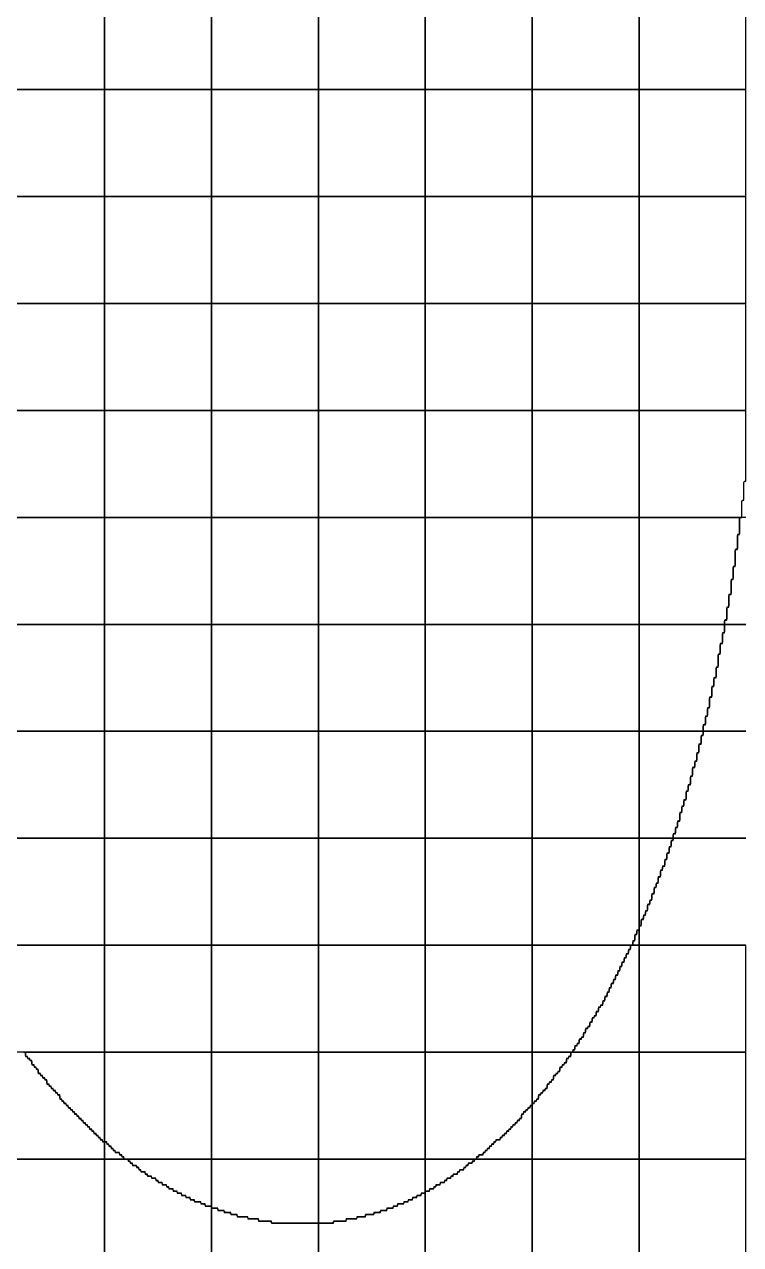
# Model space of a CAD drawing. Header units: metres. Extents: x -2.2 to 1, y -5.2 to 5.1.
# Drawn here: x -0.592 to 0.246, y -3.01 to -1.584 of the extents above; entities that cross this region are included whole.
import ezdxf

# ---------------------------------------------------------------- set-up
doc = ezdxf.new("R2010")
doc.units = ezdxf.units.M

msp = doc.modelspace()

# ---------------------------------------------------------------- linework, layer by layer
at = {"layer": '5', "color": 6}
for points in [[(-0.6229, -1.6605, 0), (-0.4979, -1.6605, 0), (-0.4979, -1.5355, 0), (-0.6229, -1.5355, 0), (-0.6229, -1.6605, 0)], [(-0.4979, -1.6605, 0), (-0.3729, -1.6605, 0), (-0.3729, -1.5355, 0), (-0.4979, -1.5355, 0), (-0.4979, -1.6605, 0)], [(-0.3729, -1.6605, 0), (-0.2479, -1.6605, 0), (-0.2479, -1.5355, 0), (-0.3729, -1.5355, 0), (-0.3729, -1.6605, 0)], [(-0.2479, -1.6605, 0), (-0.1229, -1.6605, 0), (-0.1229, -1.5355, 0), (-0.2479, -1.5355, 0), (-0.2479, -1.6605, 0)], [(-0.1229, -1.6605, 0), (0.0021, -1.6605, 0), (0.0021, -1.5355, 0), (-0.1229, -1.5355, 0), (-0.1229, -1.6605, 0)], [(0.0021, -1.6605, 0), (0.1271, -1.6605, 0), (0.1271, -1.5355, 0), (0.0021, -1.5355, 0), (0.0021, -1.6605, 0)], [(0.1271, -1.6605, 0), (0.2521, -1.6605, 0), (0.2521, -1.5355, 0), (0.1271, -1.5355, 0), (0.1271, -1.6605, 0)], [(-0.6229, -1.7855, 0), (-0.4979, -1.7855, 0), (-0.4979, -1.6605, 0), (-0.6229, -1.6605, 0), (-0.6229, -1.7855, 0)], [(-0.4979, -1.7855, 0), (-0.3729, -1.7855, 0), (-0.3729, -1.6605, 0), (-0.4979, -1.6605, 0), (-0.4979, -1.7855, 0)], [(-0.3729, -1.7855, 0), (-0.2479, -1.7855, 0), (-0.2479, -1.6605, 0), (-0.3729, -1.6605, 0), (-0.3729, -1.7855, 0)], [(-0.2479, -1.7855, 0), (-0.1229, -1.7855, 0), (-0.1229, -1.6605, 0), (-0.2479, -1.6605, 0), (-0.2479, -1.7855, 0)], [(-0.1229, -1.7855, 0), (0.0021, -1.7855, 0), (0.0021, -1.6605, 0), (-0.1229, -1.6605, 0), (-0.1229, -1.7855, 0)], [(0.0021, -1.7855, 0), (0.1271, -1.7855, 0), (0.1271, -1.6605, 0), (0.0021, -1.6605, 0), (0.0021, -1.7855, 0)], [(0.1271, -1.7855, 0), (0.2521, -1.7855, 0), (0.2521, -1.6605, 0), (0.1271, -1.6605, 0), (0.1271, -1.7855, 0)], [(-0.6229, -1.9105, 0), (-0.4979, -1.9105, 0), (-0.4979, -1.7855, 0), (-0.6229, -1.7855, 0), (-0.6229, -1.9105, 0)], [(-0.4979, -1.9105, 0), (-0.3729, -1.9105, 0), (-0.3729, -1.7855, 0), (-0.4979, -1.7855, 0), (-0.4979, -1.9105, 0)], [(-0.3729, -1.9105, 0), (-0.2479, -1.9105, 0), (-0.2479, -1.7855, 0), (-0.3729, -1.7855, 0), (-0.3729, -1.9105, 0)], [(-0.2479, -1.9105, 0), (-0.1229, -1.9105, 0), (-0.1229, -1.7855, 0), (-0.2479, -1.7855, 0), (-0.2479, -1.9105, 0)], [(-0.1229, -1.9105, 0), (0.0021, -1.9105, 0), (0.0021, -1.7855, 0), (-0.1229, -1.7855, 0), (-0.1229, -1.9105, 0)], [(0.0021, -1.9105, 0), (0.1271, -1.9105, 0), (0.1271, -1.7855, 0), (0.0021, -1.7855, 0), (0.0021, -1.9105, 0)], [(0.1271, -1.9105, 0), (0.2521, -1.9105, 0), (0.2521, -1.7855, 0), (0.1271, -1.7855, 0), (0.1271, -1.9105, 0)], [(-0.6229, -2.0355, 0), (-0.4979, -2.0355, 0), (-0.4979, -1.9105, 0), (-0.6229, -1.9105, 0), (-0.6229, -2.0355, 0)], [(-0.4979, -2.0355, 0), (-0.3729, -2.0355, 0), (-0.3729, -1.9105, 0), (-0.4979, -1.9105, 0), (-0.4979, -2.0355, 0)], [(-0.3729, -2.0355, 0), (-0.2479, -2.0355, 0), (-0.2479, -1.9105, 0), (-0.3729, -1.9105, 0), (-0.3729, -2.0355, 0)], [(-0.2479, -2.0355, 0), (-0.1229, -2.0355, 0), (-0.1229, -1.9105, 0), (-0.2479, -1.9105, 0), (-0.2479, -2.0355, 0)], [(-0.1229, -2.0355, 0), (0.0021, -2.0355, 0), (0.0021, -1.9105, 0), (-0.1229, -1.9105, 0), (-0.1229, -2.0355, 0)], [(0.0021, -2.0355, 0), (0.1271, -2.0355, 0), (0.1271, -1.9105, 0), (0.0021, -1.9105, 0), (0.0021, -2.0355, 0)], [(0.1271, -2.0355, 0), (0.2521, -2.0355, 0), (0.2521, -1.9105, 0), (0.1271, -1.9105, 0), (0.1271, -2.0355, 0)], [(-0.6229, -2.1605, 0), (-0.4979, -2.1605, 0), (-0.4979, -2.0355, 0), (-0.6229, -2.0355, 0), (-0.6229, -2.1605, 0)], [(-0.4979, -2.1605, 0), (-0.3729, -2.1605, 0), (-0.3729, -2.0355, 0), (-0.4979, -2.0355, 0), (-0.4979, -2.1605, 0)], [(-0.3729, -2.1605, 0), (-0.2479, -2.1605, 0), (-0.2479, -2.0355, 0), (-0.3729, -2.0355, 0), (-0.3729, -2.1605, 0)], [(-0.2479, -2.1605, 0), (-0.1229, -2.1605, 0), (-0.1229, -2.0355, 0), (-0.2479, -2.0355, 0), (-0.2479, -2.1605, 0)], [(-0.1229, -2.1605, 0), (0.0021, -2.1605, 0), (0.0021, -2.0355, 0), (-0.1229, -2.0355, 0), (-0.1229, -2.1605, 0)], [(0.0021, -2.1605, 0), (0.1271, -2.1605, 0), (0.1271, -2.0355, 0), (0.0021, -2.0355, 0), (0.0021, -2.1605, 0)], [(0.1271, -2.1605, 0), (0.2471, -2.1605, 0), (0.2471, -2.1418, 0), (0.2483, -2.1405, 0), (0.2496, -2.1405, 0), (0.2496, -2.1193, 0), (0.2508, -2.118, 0), (0.2521, -2.118, 0), (0.2521, -2.0355, 0), (0.1271, -2.0355, 0), (0.1271, -2.1605, 0)], [(-0.6229, -2.2855, 0), (-0.4979, -2.2855, 0), (-0.4979, -2.1605, 0), (-0.6229, -2.1605, 0), (-0.6229, -2.2855, 0)], [(-0.4979, -2.2855, 0), (-0.3729, -2.2855, 0), (-0.3729, -2.1605, 0), (-0.4979, -2.1605, 0), (-0.4979, -2.2855, 0)], [(-0.3729, -2.2855, 0), (-0.2479, -2.2855, 0), (-0.2479, -2.1605, 0), (-0.3729, -2.1605, 0), (-0.3729, -2.2855, 0)], [(-0.2479, -2.2855, 0), (-0.1229, -2.2855, 0), (-0.1229, -2.1605, 0), (-0.2479, -2.1605, 0), (-0.2479, -2.2855, 0)], [(-0.1229, -2.2855, 0), (0.0021, -2.2855, 0), (0.0021, -2.1605, 0), (-0.1229, -2.1605, 0), (-0.1229, -2.2855, 0)], [(0.0021, -2.2855, 0), (0.1271, -2.2855, 0), (0.1271, -2.1605, 0), (0.0021, -2.1605, 0), (0.0021, -2.2855, 0)], [(0.1271, -2.2855, 0), (0.2271, -2.2855, 0), (0.2271, -2.2818, 0), (0.2283, -2.2805, 0), (0.2296, -2.2805, 0), (0.2296, -2.2668, 0), (0.2308, -2.2655, 0), (0.2321, -2.2655, 0), (0.2321, -2.2517, 0), (0.2333, -2.2505, 0), (0.2346, -2.2505, 0), (0.2346, -2.2342, 0), (0.2358, -2.233, 0), (0.2371, -2.233, 0), (0.2371, -2.2193, 0), (0.2383, -2.218, 0), (0.2396, -2.218, 0), (0.2396, -2.1993, 0), (0.2408, -2.198, 0), (0.2421, -2.198, 0), (0.2421, -2.1818, 0), (0.2433, -2.1805, 0), (0.2446, -2.1805, 0), (0.2446, -2.1605, 0), (0.1271, -2.1605, 0), (0.1271, -2.2855, 0)], [(-0.6229, -2.4105, 0), (-0.4979, -2.4105, 0), (-0.4979, -2.2855, 0), (-0.6229, -2.2855, 0), (-0.6229, -2.4105, 0)], [(-0.4979, -2.4105, 0), (-0.3729, -2.4105, 0), (-0.3729, -2.2855, 0), (-0.4979, -2.2855, 0), (-0.4979, -2.4105, 0)], [(-0.3729, -2.4105, 0), (-0.2479, -2.4105, 0), (-0.2479, -2.2855, 0), (-0.3729, -2.2855, 0), (-0.3729, -2.4105, 0)], [(-0.2479, -2.4105, 0), (-0.1229, -2.4105, 0), (-0.1229, -2.2855, 0), (-0.2479, -2.2855, 0), (-0.2479, -2.4105, 0)], [(-0.1229, -2.4105, 0), (0.0021, -2.4105, 0), (0.0021, -2.2855, 0), (-0.1229, -2.2855, 0), (-0.1229, -2.4105, 0)], [(0.0021, -2.4105, 0), (0.1271, -2.4105, 0), (0.1271, -2.2855, 0), (0.0021, -2.2855, 0), (0.0021, -2.4105, 0)], [(0.1271, -2.4105, 0), (0.2021, -2.4105, 0), (0.2021, -2.4043, 0), (0.2033, -2.403, 0), (0.2046, -2.403, 0), (0.2046, -2.3942, 0), (0.2058, -2.393, 0), (0.2071, -2.393, 0), (0.2071, -2.3843, 0), (0.2083, -2.383, 0), (0.2096, -2.383, 0), (0.2096, -2.3718, 0), (0.2108, -2.3705, 0), (0.2121, -2.3705, 0), (0.2121, -2.3592, 0), (0.2133, -2.358, 0), (0.2146, -2.358, 0), (0.2146, -2.3493, 0), (0.2158, -2.348, 0), (0.2171, -2.348, 0), (0.2171, -2.3367, 0), (0.2183, -2.3355, 0), (0.2196, -2.3355, 0), (0.2196, -2.3218, 0), (0.2208, -2.3205, 0), (0.2221, -2.3205, 0), (0.2221, -2.3093, 0), (0.2233, -2.308, 0), (0.2246, -2.308, 0), (0.2246, -2.2967, 0), (0.2258, -2.2955, 0), (0.2271, -2.2955, 0), (0.2271, -2.2855, 0), (0.1271, -2.2855, 0), (0.1271, -2.4105, 0)], [(-0.6229, -2.5355, 0), (-0.4979, -2.5355, 0), (-0.4979, -2.4105, 0), (-0.6229, -2.4105, 0), (-0.6229, -2.5355, 0)], [(-0.4979, -2.5355, 0), (-0.3729, -2.5355, 0), (-0.3729, -2.4105, 0), (-0.4979, -2.4105, 0), (-0.4979, -2.5355, 0)], [(-0.3729, -2.5355, 0), (-0.2479, -2.5355, 0), (-0.2479, -2.4105, 0), (-0.3729, -2.4105, 0), (-0.3729, -2.5355, 0)], [(-0.2479, -2.5355, 0), (-0.1229, -2.5355, 0), (-0.1229, -2.4105, 0), (-0.2479, -2.4105, 0), (-0.2479, -2.5355, 0)], [(-0.1229, -2.5355, 0), (0.0021, -2.5355, 0), (0.0021, -2.4105, 0), (-0.1229, -2.4105, 0), (-0.1229, -2.5355, 0)], [(0.0021, -2.5355, 0), (0.1271, -2.5355, 0), (0.1271, -2.4105, 0), (0.0021, -2.4105, 0), (0.0021, -2.5355, 0)], [(0.1271, -2.5355, 0), (0.1671, -2.5355, 0), (0.1671, -2.5318, 0), (0.1683, -2.5305, 0), (0.1696, -2.5305, 0), (0.1696, -2.5242, 0), (0.1708, -2.523, 0), (0.1721, -2.523, 0), (0.1721, -2.5168, 0), (0.1733, -2.5155, 0), (0.1746, -2.5155, 0), (0.1746, -2.5067, 0), (0.1758, -2.5055, 0), (0.1771, -2.5055, 0), (0.1771, -2.4992, 0), (0.1783, -2.498, 0), (0.1796, -2.498, 0), (0.1796, -2.4918, 0), (0.1808, -2.4905, 0), (0.1821, -2.4905, 0), (0.1821, -2.4817, 0), (0.1833, -2.4805, 0), (0.1846, -2.4805, 0), (0.1846, -2.4743, 0), (0.1858, -2.473, 0), (0.1871, -2.473, 0), (0.1871, -2.4642, 0), (0.1883, -2.463, 0), (0.1896, -2.463, 0), (0.1896, -2.4543, 0), (0.1908, -2.453, 0), (0.1921, -2.453, 0), (0.1921, -2.4468, 0), (0.1933, -2.4455, 0), (0.1946, -2.4455, 0), (0.1946, -2.4367, 0), (0.1958, -2.4355, 0), (0.1971, -2.4355, 0), (0.1971, -2.4268, 0), (0.1983, -2.4255, 0), (0.1996, -2.4255, 0), (0.1996, -2.4167, 0), (0.2008, -2.4155, 0), (0.2021, -2.4155, 0), (0.2021, -2.4105, 0), (0.1271, -2.4105, 0), (0.1271, -2.5355, 0)], [(-0.6229, -2.6605, 0), (-0.4979, -2.6605, 0), (-0.4979, -2.5355, 0), (-0.6229, -2.5355, 0), (-0.6229, -2.6605, 0)], [(-0.4979, -2.6605, 0), (-0.3729, -2.6605, 0), (-0.3729, -2.5355, 0), (-0.4979, -2.5355, 0), (-0.4979, -2.6605, 0)], [(-0.3729, -2.6605, 0), (-0.2479, -2.6605, 0), (-0.2479, -2.5355, 0), (-0.3729, -2.5355, 0), (-0.3729, -2.6605, 0)], [(-0.2479, -2.6605, 0), (-0.1229, -2.6605, 0), (-0.1229, -2.5355, 0), (-0.2479, -2.5355, 0), (-0.2479, -2.6605, 0)], [(-0.1229, -2.6605, 0), (0.0021, -2.6605, 0), (0.0021, -2.5355, 0), (-0.1229, -2.5355, 0), (-0.1229, -2.6605, 0)], [(0.0021, -2.6605, 0), (0.1196, -2.6605, 0), (0.1196, -2.6568, 0), (0.1208, -2.6555, 0), (0.1221, -2.6555, 0), (0.1221, -2.6492, 0), (0.1233, -2.648, 0), (0.1246, -2.648, 0), (0.1246, -2.6442, 0), (0.1258, -2.643, 0), (0.1271, -2.643, 0), (0.1271, -2.5355, 0), (0.0021, -2.5355, 0), (0.0021, -2.6605, 0)], [(0.1271, -2.638, 0), (0.1296, -2.638, 0), (0.1296, -2.6317, 0), (0.1308, -2.6305, 0), (0.1321, -2.6305, 0), (0.1321, -2.6267, 0), (0.1333, -2.6255, 0), (0.1346, -2.6255, 0), (0.1346, -2.6218, 0), (0.1358, -2.6205, 0), (0.1371, -2.6205, 0), (0.1371, -2.6143, 0), (0.1383, -2.613, 0), (0.1396, -2.613, 0), (0.1396, -2.6092, 0), (0.1408, -2.608, 0), (0.1421, -2.608, 0), (0.1421, -2.6018, 0), (0.1433, -2.6005, 0), (0.1446, -2.6005, 0), (0.1446, -2.5943, 0), (0.1458, -2.593, 0), (0.1471, -2.593, 0), (0.1471, -2.5892, 0), (0.1483, -2.588, 0), (0.1496, -2.588, 0), (0.1496, -2.5817, 0), (0.1508, -2.5805, 0), (0.1521, -2.5805, 0), (0.1521, -2.5743, 0), (0.1533, -2.573, 0), (0.1546, -2.573, 0), (0.1546, -2.5692, 0), (0.1558, -2.568, 0), (0.1571, -2.568, 0), (0.1571, -2.5617, 0), (0.1583, -2.5605, 0), (0.1596, -2.5605, 0), (0.1596, -2.5543, 0), (0.1608, -2.553, 0), (0.1621, -2.553, 0), (0.1621, -2.5467, 0), (0.1633, -2.5455, 0), (0.1646, -2.5455, 0), (0.1646, -2.5393, 0), (0.1658, -2.538, 0), (0.1671, -2.538, 0), (0.1671, -2.5355, 0), (0.1271, -2.5355, 0), (0.1271, -2.638, 0)], [(-0.5929, -2.7855, 0), (-0.4979, -2.7855, 0), (-0.4979, -2.6605, 0), (-0.6229, -2.6605, 0)], [(-0.4979, -2.7855, 0), (-0.3729, -2.7855, 0), (-0.3729, -2.6605, 0), (-0.4979, -2.6605, 0), (-0.4979, -2.7855, 0)], [(-0.3729, -2.7855, 0), (-0.2479, -2.7855, 0), (-0.2479, -2.6605, 0), (-0.3729, -2.6605, 0), (-0.3729, -2.7855, 0)], [(-0.2479, -2.7855, 0), (-0.1229, -2.7855, 0), (-0.1229, -2.6605, 0), (-0.2479, -2.6605, 0), (-0.2479, -2.7855, 0)], [(-0.1229, -2.7855, 0), (0.0021, -2.7855, 0), (0.0021, -2.6605, 0), (-0.1229, -2.6605, 0), (-0.1229, -2.7855, 0)], [(0.0021, -2.7855, 0), (0.0496, -2.7855, 0), (0.0496, -2.7843, 0), (0.0508, -2.783, 0), (0.0521, -2.783, 0), (0.0521, -2.7793, 0), (0.0533, -2.778, 0), (0.0546, -2.778, 0), (0.0546, -2.7767, 0), (0.0558, -2.7755, 0), (0.0571, -2.7755, 0), (0.0571, -2.7717, 0), (0.0583, -2.7705, 0), (0.0596, -2.7705, 0), (0.0596, -2.7692, 0), (0.0608, -2.768, 0), (0.0621, -2.768, 0), (0.0621, -2.7643, 0), (0.0633, -2.763, 0), (0.0646, -2.763, 0), (0.0646, -2.7593, 0), (0.0658, -2.758, 0), (0.0671, -2.758, 0), (0.0671, -2.7567, 0), (0.0683, -2.7555, 0), (0.0696, -2.7555, 0), (0.0696, -2.7517, 0), (0.0708, -2.7505, 0), (0.0721, -2.7505, 0), (0.0721, -2.7468, 0), (0.0733, -2.7455, 0), (0.0746, -2.7455, 0), (0.0746, -2.7443, 0), (0.0758, -2.743, 0), (0.0771, -2.743, 0), (0.0771, -2.7393, 0), (0.0783, -2.738, 0), (0.0796, -2.738, 0), (0.0796, -2.7342, 0), (0.0808, -2.733, 0), (0.0821, -2.733, 0), (0.0821, -2.7317, 0), (0.0833, -2.7305, 0), (0.0846, -2.7305, 0), (0.0846, -2.7268, 0), (0.0858, -2.7255, 0), (0.0871, -2.7255, 0), (0.0871, -2.7218, 0), (0.0883, -2.7205, 0), (0.0896, -2.7205, 0), (0.0896, -2.7168, 0), (0.0908, -2.7155, 0), (0.0921, -2.7155, 0), (0.0921, -2.7117, 0), (0.0933, -2.7105, 0), (0.0946, -2.7105, 0), (0.0946, -2.7067, 0), (0.0958, -2.7055, 0), (0.0971, -2.7055, 0), (0.0971, -2.7018, 0), (0.0983, -2.7005, 0), (0.0996, -2.7005, 0), (0.0996, -2.6968, 0), (0.1008, -2.6955, 0), (0.1021, -2.6955, 0), (0.1021, -2.6917, 0), (0.1033, -2.6905, 0), (0.1046, -2.6905, 0), (0.1046, -2.6867, 0), (0.1058, -2.6855, 0), (0.1071, -2.6855, 0), (0.1071, -2.6818, 0), (0.1083, -2.6805, 0), (0.1096, -2.6805, 0), (0.1096, -2.6768, 0), (0.1108, -2.6755, 0), (0.1121, -2.6755, 0), (0.1121, -2.6717, 0), (0.1133, -2.6705, 0), (0.1146, -2.6705, 0), (0.1146, -2.6667, 0), (0.1158, -2.6655, 0), (0.1171, -2.6655, 0), (0.1171, -2.6605, 0), (0.0021, -2.6605, 0), (0.0021, -2.7855, 0)], [(-0.5904, -2.7905, 0), (-0.5892, -2.7905, 0), (-0.5879, -2.7917, 0), (-0.5879, -2.793, 0), (-0.5867, -2.793, 0), (-0.5854, -2.7942, 0), (-0.5854, -2.7955, 0), (-0.5842, -2.7955, 0), (-0.5829, -2.7967, 0), (-0.5829, -2.8005, 0), (-0.5817, -2.8005, 0), (-0.5804, -2.8018, 0), (-0.5804, -2.803, 0), (-0.5792, -2.803, 0), (-0.5779, -2.8043, 0), (-0.5779, -2.8055, 0), (-0.5767, -2.8055, 0), (-0.5754, -2.8068, 0), (-0.5754, -2.8105, 0), (-0.5742, -2.8105, 0), (-0.5729, -2.8117, 0), (-0.5729, -2.813, 0), (-0.5717, -2.813, 0), (-0.5704, -2.8142, 0), (-0.5704, -2.8155, 0), (-0.5692, -2.8155, 0), (-0.5679, -2.8167, 0), (-0.5679, -2.818, 0), (-0.5667, -2.818, 0), (-0.5654, -2.8192, 0), (-0.5654, -2.823, 0), (-0.5642, -2.823, 0), (-0.5629, -2.8243, 0), (-0.5629, -2.8255, 0), (-0.5617, -2.8255, 0), (-0.5604, -2.8268, 0), (-0.5604, -2.828, 0), (-0.5592, -2.828, 0), (-0.5579, -2.8293, 0), (-0.5579, -2.8305, 0), (-0.5567, -2.8305, 0), (-0.5554, -2.8317, 0), (-0.5554, -2.833, 0), (-0.5542, -2.833, 0), (-0.5529, -2.8342, 0), (-0.5529, -2.8355, 0), (-0.5517, -2.8355, 0), (-0.5504, -2.8367, 0), (-0.5504, -2.8405, 0), (-0.5492, -2.8405, 0), (-0.5479, -2.8418, 0), (-0.5479, -2.843, 0), (-0.5467, -2.843, 0), (-0.5454, -2.8443, 0), (-0.5454, -2.8455, 0), (-0.5442, -2.8455, 0), (-0.5429, -2.8468, 0), (-0.5429, -2.848, 0), (-0.5417, -2.848, 0), (-0.5404, -2.8493, 0), (-0.5404, -2.8505, 0), (-0.5392, -2.8505, 0), (-0.5379, -2.8518, 0), (-0.5379, -2.853, 0), (-0.5367, -2.853, 0), (-0.5354, -2.8542, 0), (-0.5354, -2.8555, 0), (-0.5342, -2.8555, 0), (-0.5329, -2.8567, 0), (-0.5329, -2.858, 0), (-0.5317, -2.858, 0), (-0.5304, -2.8592, 0), (-0.5304, -2.8605, 0), (-0.5292, -2.8605, 0), (-0.5279, -2.8617, 0), (-0.5279, -2.863, 0), (-0.5267, -2.863, 0), (-0.5254, -2.8643, 0), (-0.5254, -2.8655, 0), (-0.5242, -2.8655, 0), (-0.5229, -2.8668, 0), (-0.5229, -2.868, 0), (-0.5217, -2.868, 0), (-0.5204, -2.8693, 0), (-0.5204, -2.8705, 0), (-0.5192, -2.8705, 0), (-0.5179, -2.8718, 0), (-0.5179, -2.873, 0), (-0.5167, -2.873, 0), (-0.5154, -2.8742, 0), (-0.5154, -2.8755, 0), (-0.5142, -2.8755, 0), (-0.5129, -2.8767, 0), (-0.5129, -2.878, 0), (-0.5117, -2.878, 0), (-0.5104, -2.8792, 0), (-0.5104, -2.8805, 0), (-0.5092, -2.8805, 0), (-0.5079, -2.8817, 0), (-0.5079, -2.883, 0), (-0.5067, -2.883, 0), (-0.5054, -2.8843, 0), (-0.5054, -2.8855, 0), (-0.5042, -2.8855, 0), (-0.5029, -2.8868, 0), (-0.5029, -2.888, 0), (-0.5017, -2.888, 0), (-0.5004, -2.8893, 0), (-0.5004, -2.8905, 0), (-0.4979, -2.8905, 0), (-0.4979, -2.7855, 0), (-0.5904, -2.7855, 0), (-0.5904, -2.7905, 0)], [(-0.4979, -2.8905, 0), (-0.4967, -2.8905, 0), (-0.4954, -2.8918, 0), (-0.4954, -2.893, 0), (-0.4942, -2.893, 0), (-0.4929, -2.8942, 0), (-0.4929, -2.8955, 0), (-0.4917, -2.8955, 0), (-0.4904, -2.8967, 0), (-0.4904, -2.898, 0), (-0.4892, -2.898, 0), (-0.4879, -2.8992, 0), (-0.4879, -2.9005, 0), (-0.4867, -2.9005, 0), (-0.4854, -2.9017, 0), (-0.4854, -2.903, 0), (-0.4817, -2.903, 0), (-0.4804, -2.9043, 0), (-0.4804, -2.9055, 0), (-0.4792, -2.9055, 0), (-0.4779, -2.9068, 0), (-0.4779, -2.908, 0), (-0.4767, -2.908, 0), (-0.4754, -2.9093, 0), (-0.4754, -2.9105, 0), (-0.3729, -2.9105, 0), (-0.3729, -2.7855, 0), (-0.4979, -2.7855, 0), (-0.4979, -2.8905, 0)], [(-0.3729, -2.9105, 0), (-0.2479, -2.9105, 0), (-0.2479, -2.7855, 0), (-0.3729, -2.7855, 0), (-0.3729, -2.9105, 0)], [(-0.2479, -2.9105, 0), (-0.1229, -2.9105, 0), (-0.1229, -2.7855, 0), (-0.2479, -2.7855, 0), (-0.2479, -2.9105, 0)], [(-0.1229, -2.9105, 0), (-0.0629, -2.9105, 0), (-0.0629, -2.9093, 0), (-0.0617, -2.908, 0), (-0.0604, -2.908, 0), (-0.0604, -2.9068, 0), (-0.0592, -2.9055, 0), (-0.0554, -2.9055, 0), (-0.0554, -2.9043, 0), (-0.0542, -2.903, 0), (-0.0529, -2.903, 0), (-0.0529, -2.9017, 0), (-0.0517, -2.9005, 0), (-0.0504, -2.9005, 0), (-0.0504, -2.8992, 0), (-0.0492, -2.898, 0), (-0.0479, -2.898, 0), (-0.0479, -2.8967, 0), (-0.0467, -2.8955, 0), (-0.0454, -2.8955, 0), (-0.0454, -2.8942, 0), (-0.0442, -2.893, 0), (-0.0429, -2.893, 0), (-0.0429, -2.8918, 0), (-0.0417, -2.8905, 0), (-0.0404, -2.8905, 0), (-0.0404, -2.8893, 0), (-0.0392, -2.888, 0), (-0.0354, -2.888, 0), (-0.0354, -2.8868, 0), (-0.0342, -2.8855, 0), (-0.0329, -2.8855, 0), (-0.0329, -2.8843, 0), (-0.0317, -2.883, 0), (-0.0304, -2.883, 0), (-0.0304, -2.8817, 0), (-0.0292, -2.8805, 0), (-0.0279, -2.8805, 0), (-0.0279, -2.8792, 0), (-0.0267, -2.878, 0), (-0.0254, -2.878, 0), (-0.0254, -2.8767, 0), (-0.0242, -2.8755, 0), (-0.0229, -2.8755, 0), (-0.0229, -2.8742, 0), (-0.0217, -2.873, 0), (-0.0204, -2.873, 0), (-0.0204, -2.8718, 0), (-0.0192, -2.8705, 0), (-0.0179, -2.8705, 0), (-0.0179, -2.8693, 0), (-0.0167, -2.868, 0), (-0.0154, -2.868, 0), (-0.0154, -2.8668, 0), (-0.0142, -2.8655, 0), (-0.0129, -2.8655, 0), (-0.0129, -2.8643, 0), (-0.0117, -2.863, 0), (-0.0104, -2.863, 0), (-0.0104, -2.8592, 0), (-0.0092, -2.858, 0), (-0.0079, -2.858, 0), (-0.0079, -2.8567, 0), (-0.0067, -2.8555, 0), (-0.0054, -2.8555, 0), (-0.0054, -2.8542, 0), (-0.0042, -2.853, 0), (-0.0029, -2.853, 0), (-0.0029, -2.8518, 0), (-0.0017, -2.8505, 0), (-0.0004, -2.8505, 0), (-0.0004, -2.8493, 0), (0.0008, -2.848, 0), (0.0021, -2.848, 0), (0.0021, -2.7855, 0), (-0.1229, -2.7855, 0), (-0.1229, -2.9105, 0)], [(0.0021, -2.8455, 0), (0.0046, -2.8455, 0), (0.0046, -2.8443, 0), (0.0058, -2.843, 0), (0.0071, -2.843, 0), (0.0071, -2.8418, 0), (0.0083, -2.8405, 0), (0.0096, -2.8405, 0), (0.0096, -2.8367, 0), (0.0108, -2.8355, 0), (0.0121, -2.8355, 0), (0.0121, -2.8342, 0), (0.0133, -2.833, 0), (0.0146, -2.833, 0), (0.0146, -2.8317, 0), (0.0158, -2.8305, 0), (0.0171, -2.8305, 0), (0.0171, -2.8293, 0), (0.0183, -2.828, 0), (0.0196, -2.828, 0), (0.0196, -2.8243, 0), (0.0208, -2.823, 0), (0.0221, -2.823, 0), (0.0221, -2.8218, 0), (0.0233, -2.8205, 0), (0.0246, -2.8205, 0), (0.0246, -2.8192, 0), (0.0258, -2.818, 0), (0.0271, -2.818, 0), (0.0271, -2.8142, 0), (0.0283, -2.813, 0), (0.0296, -2.813, 0), (0.0296, -2.8117, 0), (0.0308, -2.8105, 0), (0.0321, -2.8105, 0), (0.0321, -2.8093, 0), (0.0333, -2.808, 0), (0.0346, -2.808, 0), (0.0346, -2.8043, 0), (0.0358, -2.803, 0), (0.0371, -2.803, 0), (0.0371, -2.8018, 0), (0.0383, -2.8005, 0), (0.0396, -2.8005, 0), (0.0396, -2.7992, 0), (0.0408, -2.798, 0), (0.0421, -2.798, 0), (0.0421, -2.7942, 0), (0.0433, -2.793, 0), (0.0446, -2.793, 0), (0.0446, -2.7917, 0), (0.0458, -2.7905, 0), (0.0471, -2.7905, 0), (0.0471, -2.7855, 0), (0.0021, -2.7855, 0), (0.0021, -2.8455, 0)], [(-0.4704, -2.913, 0), (-0.4692, -2.913, 0), (-0.4679, -2.9143, 0), (-0.4679, -2.9155, 0), (-0.4667, -2.9155, 0), (-0.4654, -2.9167, 0), (-0.4654, -2.918, 0), (-0.4617, -2.918, 0), (-0.4604, -2.9192, 0), (-0.4604, -2.9205, 0), (-0.4592, -2.9205, 0), (-0.4579, -2.9217, 0), (-0.4579, -2.923, 0), (-0.4567, -2.923, 0), (-0.4554, -2.9242, 0), (-0.4554, -2.9255, 0), (-0.4517, -2.9255, 0), (-0.4504, -2.9268, 0), (-0.4504, -2.928, 0), (-0.4492, -2.928, 0), (-0.4479, -2.9293, 0), (-0.4479, -2.9305, 0), (-0.4442, -2.9305, 0), (-0.4429, -2.9318, 0), (-0.4429, -2.933, 0), (-0.4392, -2.933, 0), (-0.4379, -2.9343, 0), (-0.4379, -2.9355, 0), (-0.4367, -2.9355, 0), (-0.4354, -2.9367, 0), (-0.4354, -2.938, 0), (-0.4317, -2.938, 0), (-0.4304, -2.9392, 0), (-0.4304, -2.9405, 0), (-0.4267, -2.9405, 0), (-0.4254, -2.9417, 0), (-0.4254, -2.943, 0), (-0.4242, -2.943, 0), (-0.4229, -2.9442, 0), (-0.4229, -2.9455, 0), (-0.4192, -2.9455, 0), (-0.4179, -2.9468, 0), (-0.4179, -2.948, 0), (-0.4142, -2.948, 0), (-0.4129, -2.9493, 0), (-0.4129, -2.9505, 0), (-0.4092, -2.9505, 0), (-0.4079, -2.9518, 0), (-0.4079, -2.953, 0), (-0.4042, -2.953, 0), (-0.4029, -2.9543, 0), (-0.4029, -2.9555, 0), (-0.3992, -2.9555, 0), (-0.3979, -2.9567, 0), (-0.3979, -2.958, 0), (-0.3942, -2.958, 0), (-0.3929, -2.9592, 0), (-0.3929, -2.9605, 0), (-0.3867, -2.9605, 0), (-0.3854, -2.9617, 0), (-0.3854, -2.963, 0), (-0.3817, -2.963, 0), (-0.3804, -2.9642, 0), (-0.3804, -2.9655, 0), (-0.3729, -2.9655, 0), (-0.3729, -2.9105, 0), (-0.4704, -2.9105, 0), (-0.4704, -2.913, 0)], [(-0.3729, -2.968, 0), (-0.3667, -2.968, 0), (-0.3654, -2.9693, 0), (-0.3654, -2.9705, 0), (-0.3592, -2.9705, 0), (-0.3579, -2.9718, 0), (-0.3579, -2.973, 0), (-0.3517, -2.973, 0), (-0.3504, -2.9743, 0), (-0.3504, -2.9755, 0), (-0.3442, -2.9755, 0), (-0.3429, -2.9768, 0), (-0.3429, -2.978, 0), (-0.3317, -2.978, 0), (-0.3304, -2.9792, 0), (-0.3304, -2.9805, 0), (-0.3192, -2.9805, 0), (-0.3179, -2.9817, 0), (-0.3179, -2.983, 0), (-0.3042, -2.983, 0), (-0.3029, -2.9842, 0), (-0.3029, -2.9855, 0), (-0.2479, -2.9855, 0), (-0.2479, -2.9105, 0), (-0.3729, -2.9105, 0), (-0.3729, -2.968, 0)], [(-0.2479, -2.9855, 0), (-0.2304, -2.9855, 0), (-0.2304, -2.9842, 0), (-0.2292, -2.983, 0), (-0.2154, -2.983, 0), (-0.2154, -2.9817, 0), (-0.2142, -2.9805, 0), (-0.2029, -2.9805, 0), (-0.2029, -2.9792, 0), (-0.2017, -2.978, 0), (-0.1929, -2.978, 0), (-0.1929, -2.9768, 0), (-0.1917, -2.9755, 0), (-0.1829, -2.9755, 0), (-0.1829, -2.9743, 0), (-0.1817, -2.973, 0), (-0.1754, -2.973, 0), (-0.1754, -2.9718, 0), (-0.1742, -2.9705, 0), (-0.1679, -2.9705, 0), (-0.1679, -2.9693, 0), (-0.1667, -2.968, 0), (-0.1604, -2.968, 0), (-0.1604, -2.9668, 0), (-0.1592, -2.9655, 0), (-0.1554, -2.9655, 0), (-0.1554, -2.9642, 0), (-0.1542, -2.963, 0), (-0.1479, -2.963, 0), (-0.1479, -2.9617, 0), (-0.1467, -2.9605, 0), (-0.1429, -2.9605, 0), (-0.1429, -2.9592, 0), (-0.1417, -2.958, 0), (-0.1379, -2.958, 0), (-0.1379, -2.9567, 0), (-0.1367, -2.9555, 0), (-0.1329, -2.9555, 0), (-0.1329, -2.9543, 0), (-0.1317, -2.953, 0), (-0.1279, -2.953, 0), (-0.1279, -2.9518, 0), (-0.1267, -2.9505, 0), (-0.1229, -2.9505, 0), (-0.1229, -2.9105, 0), (-0.2479, -2.9105, 0), (-0.2479, -2.9855, 0)], [(-0.1229, -2.948, 0), (-0.1179, -2.948, 0), (-0.1179, -2.9468, 0), (-0.1167, -2.9455, 0), (-0.1129, -2.9455, 0), (-0.1129, -2.9442, 0), (-0.1117, -2.943, 0), (-0.1104, -2.943, 0), (-0.1104, -2.9417, 0), (-0.1092, -2.9405, 0), (-0.1054, -2.9405, 0), (-0.1054, -2.9392, 0), (-0.1042, -2.938, 0), (-0.1004, -2.938, 0), (-0.1004, -2.9367, 0), (-0.0992, -2.9355, 0), (-0.0979, -2.9355, 0), (-0.0979, -2.9343, 0), (-0.0967, -2.933, 0), (-0.0929, -2.933, 0), (-0.0929, -2.9318, 0), (-0.0917, -2.9305, 0), (-0.0904, -2.9305, 0), (-0.0904, -2.9293, 0), (-0.0892, -2.928, 0), (-0.0854, -2.928, 0), (-0.0854, -2.9268, 0), (-0.0842, -2.9255, 0), (-0.0829, -2.9255, 0), (-0.0829, -2.9242, 0), (-0.0817, -2.923, 0), (-0.0779, -2.923, 0), (-0.0779, -2.9217, 0), (-0.0767, -2.9205, 0), (-0.0754, -2.9205, 0), (-0.0754, -2.9192, 0), (-0.0742, -2.918, 0), (-0.0729, -2.918, 0), (-0.0729, -2.9167, 0), (-0.0717, -2.9155, 0), (-0.0679, -2.9155, 0), (-0.0679, -2.9143, 0), (-0.0667, -2.913, 0), (-0.0654, -2.913, 0), (-0.0654, -2.9105, 0), (-0.1229, -2.9105, 0), (-0.1229, -2.948, 0)]]:
    msp.add_polyline3d(points, dxfattribs=at)
at = {"layer": '6', "color": 4}
for points in [[(0.2521, -2.1605, 0), (0.2446, -2.1605, 0), (0.2446, -2.1793, 0), (0.2433, -2.1805, 0), (0.2421, -2.1805, 0), (0.2421, -2.1968, 0), (0.2408, -2.198, 0), (0.2396, -2.198, 0), (0.2396, -2.2168, 0), (0.2383, -2.218, 0), (0.2371, -2.218, 0), (0.2371, -2.2317, 0), (0.2358, -2.233, 0), (0.2346, -2.233, 0), (0.2346, -2.2492, 0), (0.2333, -2.2505, 0), (0.2321, -2.2505, 0), (0.2321, -2.2643, 0), (0.2308, -2.2655, 0), (0.2296, -2.2655, 0), (0.2296, -2.2793, 0), (0.2283, -2.2805, 0), (0.2271, -2.2805, 0), (0.2271, -2.2855, 0)], [(0.2521, -2.2855, 0), (0.2271, -2.2855, 0), (0.2271, -2.2942, 0), (0.2258, -2.2955, 0), (0.2246, -2.2955, 0), (0.2246, -2.3068, 0), (0.2233, -2.308, 0), (0.2221, -2.308, 0), (0.2221, -2.3192, 0), (0.2208, -2.3205, 0), (0.2196, -2.3205, 0), (0.2196, -2.3342, 0), (0.2183, -2.3355, 0), (0.2171, -2.3355, 0), (0.2171, -2.3468, 0), (0.2158, -2.348, 0), (0.2146, -2.348, 0), (0.2146, -2.3567, 0), (0.2133, -2.358, 0), (0.2121, -2.358, 0), (0.2121, -2.3693, 0), (0.2108, -2.3705, 0), (0.2096, -2.3705, 0), (0.2096, -2.3817, 0), (0.2083, -2.383, 0), (0.2071, -2.383, 0), (0.2071, -2.3918, 0), (0.2058, -2.393, 0), (0.2046, -2.393, 0), (0.2046, -2.4017, 0), (0.2033, -2.403, 0), (0.2021, -2.403, 0), (0.2021, -2.4105, 0)], [(0.2271, -2.2855, 0), (0.2521, -2.2855, 0)], [(0.2521, -2.4105, 0), (0.2021, -2.4105, 0), (0.2021, -2.4143, 0), (0.2008, -2.4155, 0), (0.1996, -2.4155, 0), (0.1996, -2.4242, 0), (0.1983, -2.4255, 0), (0.1971, -2.4255, 0), (0.1971, -2.4343, 0), (0.1958, -2.4355, 0), (0.1946, -2.4355, 0), (0.1946, -2.4442, 0), (0.1933, -2.4455, 0), (0.1921, -2.4455, 0), (0.1921, -2.4518, 0), (0.1908, -2.453, 0), (0.1896, -2.453, 0), (0.1896, -2.4617, 0), (0.1883, -2.463, 0), (0.1871, -2.463, 0), (0.1871, -2.4718, 0), (0.1858, -2.473, 0), (0.1846, -2.473, 0), (0.1846, -2.4792, 0), (0.1833, -2.4805, 0), (0.1821, -2.4805, 0), (0.1821, -2.4893, 0), (0.1808, -2.4905, 0), (0.1796, -2.4905, 0), (0.1796, -2.4968, 0), (0.1783, -2.498, 0), (0.1771, -2.498, 0), (0.1771, -2.5042, 0), (0.1758, -2.5055, 0), (0.1746, -2.5055, 0), (0.1746, -2.5143, 0), (0.1733, -2.5155, 0), (0.1721, -2.5155, 0), (0.1721, -2.5217, 0), (0.1708, -2.523, 0), (0.1696, -2.523, 0), (0.1696, -2.5293, 0), (0.1683, -2.5305, 0), (0.1671, -2.5305, 0), (0.1671, -2.5355, 0)], [(0.2021, -2.4105, 0), (0.2521, -2.4105, 0)], [(0.2521, -2.5355, 0), (0.1671, -2.5355, 0), (0.1671, -2.5368, 0), (0.1658, -2.538, 0), (0.1646, -2.538, 0), (0.1646, -2.5442, 0), (0.1633, -2.5455, 0), (0.1621, -2.5455, 0), (0.1621, -2.5518, 0), (0.1608, -2.553, 0), (0.1596, -2.553, 0), (0.1596, -2.5593, 0), (0.1583, -2.5605, 0), (0.1571, -2.5605, 0), (0.1571, -2.5667, 0), (0.1558, -2.568, 0), (0.1546, -2.568, 0), (0.1546, -2.5718, 0), (0.1533, -2.573, 0), (0.1521, -2.573, 0), (0.1521, -2.5793, 0), (0.1508, -2.5805, 0), (0.1496, -2.5805, 0), (0.1496, -2.5867, 0), (0.1483, -2.588, 0), (0.1471, -2.588, 0), (0.1471, -2.5918, 0), (0.1458, -2.593, 0), (0.1446, -2.593, 0), (0.1446, -2.5993, 0), (0.1433, -2.6005, 0), (0.1421, -2.6005, 0), (0.1421, -2.6067, 0), (0.1408, -2.608, 0), (0.1396, -2.608, 0), (0.1396, -2.6117, 0), (0.1383, -2.613, 0), (0.1371, -2.613, 0), (0.1371, -2.6193, 0), (0.1358, -2.6205, 0), (0.1346, -2.6205, 0), (0.1346, -2.6242, 0), (0.1333, -2.6255, 0), (0.1321, -2.6255, 0), (0.1321, -2.6292, 0), (0.1308, -2.6305, 0), (0.1296, -2.6305, 0), (0.1296, -2.6368, 0), (0.1283, -2.638, 0), (0.1271, -2.638, 0), (0.1271, -2.6605, 0)], [(0.1671, -2.5355, 0), (0.2521, -2.5355, 0)], [(0.1196, -2.6605, 0), (0.1271, -2.6605, 0), (0.1271, -2.643, 0), (0.1246, -2.643, 0), (0.1246, -2.6467, 0), (0.1233, -2.648, 0), (0.1221, -2.648, 0), (0.1221, -2.6543, 0), (0.1208, -2.6555, 0), (0.1196, -2.6555, 0), (0.1196, -2.6605, 0)], [(0.0496, -2.7855, 0), (0.1271, -2.7855, 0), (0.1271, -2.6605, 0), (0.1171, -2.6605, 0), (0.1171, -2.6643, 0), (0.1158, -2.6655, 0), (0.1146, -2.6655, 0), (0.1146, -2.6692, 0), (0.1133, -2.6705, 0), (0.1121, -2.6705, 0), (0.1121, -2.6742, 0), (0.1108, -2.6755, 0), (0.1096, -2.6755, 0), (0.1096, -2.6793, 0), (0.1083, -2.6805, 0), (0.1071, -2.6805, 0), (0.1071, -2.6843, 0), (0.1058, -2.6855, 0), (0.1046, -2.6855, 0), (0.1046, -2.6892, 0), (0.1033, -2.6905, 0), (0.1021, -2.6905, 0), (0.1021, -2.6942, 0), (0.1008, -2.6955, 0), (0.0996, -2.6955, 0), (0.0996, -2.6993, 0), (0.0983, -2.7005, 0), (0.0971, -2.7005, 0), (0.0971, -2.7043, 0), (0.0958, -2.7055, 0), (0.0946, -2.7055, 0), (0.0946, -2.7092, 0), (0.0933, -2.7105, 0), (0.0921, -2.7105, 0), (0.0921, -2.7142, 0), (0.0908, -2.7155, 0), (0.0896, -2.7155, 0), (0.0896, -2.7193, 0), (0.0883, -2.7205, 0), (0.0871, -2.7205, 0), (0.0871, -2.7243, 0), (0.0858, -2.7255, 0), (0.0846, -2.7255, 0), (0.0846, -2.7292, 0), (0.0833, -2.7305, 0), (0.0821, -2.7305, 0), (0.0821, -2.7317, 0), (0.0808, -2.733, 0), (0.0796, -2.733, 0), (0.0796, -2.7367, 0), (0.0783, -2.738, 0), (0.0771, -2.738, 0), (0.0771, -2.7418, 0), (0.0758, -2.743, 0), (0.0746, -2.743, 0), (0.0746, -2.7443, 0), (0.0733, -2.7455, 0), (0.0721, -2.7455, 0), (0.0721, -2.7492, 0), (0.0708, -2.7505, 0), (0.0696, -2.7505, 0), (0.0696, -2.7542, 0), (0.0683, -2.7555, 0), (0.0671, -2.7555, 0), (0.0671, -2.7567, 0), (0.0658, -2.758, 0), (0.0646, -2.758, 0), (0.0646, -2.7618, 0), (0.0633, -2.763, 0), (0.0621, -2.763, 0), (0.0621, -2.7668, 0), (0.0608, -2.768, 0), (0.0596, -2.768, 0), (0.0596, -2.7692, 0), (0.0583, -2.7705, 0), (0.0571, -2.7705, 0), (0.0571, -2.7742, 0), (0.0558, -2.7755, 0), (0.0546, -2.7755, 0), (0.0546, -2.7767, 0), (0.0533, -2.778, 0), (0.0521, -2.778, 0), (0.0521, -2.7818, 0), (0.0508, -2.783, 0), (0.0496, -2.783, 0), (0.0496, -2.7855, 0)], [(0.1271, -2.7855, 0), (0.2521, -2.7855, 0), (0.2521, -2.6605, 0), (0.1271, -2.6605, 0), (0.1271, -2.7855, 0)], [(0.1271, -2.6605, 0), (0.2521, -2.6605, 0)], [(-0.6229, -2.9105, 0), (-0.4979, -2.9105, 0), (-0.4979, -2.8905, 0), (-0.4992, -2.8905, 0), (-0.5004, -2.8893, 0), (-0.5004, -2.888, 0), (-0.5017, -2.888, 0), (-0.5029, -2.8868, 0), (-0.5029, -2.8855, 0), (-0.5042, -2.8855, 0), (-0.5054, -2.8843, 0), (-0.5054, -2.883, 0), (-0.5067, -2.883, 0), (-0.5079, -2.8817, 0), (-0.5079, -2.8805, 0), (-0.5092, -2.8805, 0), (-0.5104, -2.8792, 0), (-0.5104, -2.878, 0), (-0.5117, -2.878, 0), (-0.5129, -2.8767, 0), (-0.5129, -2.8755, 0), (-0.5142, -2.8755, 0), (-0.5154, -2.8742, 0), (-0.5154, -2.873, 0), (-0.5167, -2.873, 0), (-0.5179, -2.8718, 0), (-0.5179, -2.8705, 0), (-0.5192, -2.8705, 0), (-0.5204, -2.8693, 0), (-0.5204, -2.868, 0), (-0.5217, -2.868, 0), (-0.5229, -2.8668, 0), (-0.5229, -2.8655, 0), (-0.5242, -2.8655, 0), (-0.5254, -2.8643, 0), (-0.5254, -2.863, 0), (-0.5267, -2.863, 0), (-0.5279, -2.8617, 0), (-0.5279, -2.8605, 0), (-0.5292, -2.8605, 0), (-0.5304, -2.8592, 0), (-0.5304, -2.858, 0), (-0.5317, -2.858, 0), (-0.5329, -2.8567, 0), (-0.5329, -2.8555, 0), (-0.5342, -2.8555, 0), (-0.5354, -2.8542, 0), (-0.5354, -2.853, 0), (-0.5367, -2.853, 0), (-0.5379, -2.8518, 0), (-0.5379, -2.8505, 0), (-0.5392, -2.8505, 0), (-0.5404, -2.8493, 0), (-0.5404, -2.848, 0), (-0.5417, -2.848, 0), (-0.5429, -2.8468, 0), (-0.5429, -2.8455, 0), (-0.5442, -2.8455, 0), (-0.5454, -2.8443, 0), (-0.5454, -2.843, 0), (-0.5467, -2.843, 0), (-0.5479, -2.8418, 0), (-0.5479, -2.8405, 0), (-0.5492, -2.8405, 0), (-0.5504, -2.8392, 0), (-0.5504, -2.8355, 0), (-0.5517, -2.8355, 0), (-0.5529, -2.8342, 0), (-0.5529, -2.833, 0), (-0.5542, -2.833, 0), (-0.5554, -2.8317, 0), (-0.5554, -2.8305, 0), (-0.5567, -2.8305, 0), (-0.5579, -2.8293, 0), (-0.5579, -2.828, 0), (-0.5592, -2.828, 0), (-0.5604, -2.8268, 0), (-0.5604, -2.8255, 0), (-0.5617, -2.8255, 0), (-0.5629, -2.8243, 0), (-0.5629, -2.823, 0), (-0.5642, -2.823, 0), (-0.5654, -2.8218, 0), (-0.5654, -2.818, 0), (-0.5667, -2.818, 0), (-0.5679, -2.8167, 0), (-0.5679, -2.8155, 0), (-0.5692, -2.8155, 0), (-0.5704, -2.8142, 0), (-0.5704, -2.813, 0), (-0.5717, -2.813, 0), (-0.5729, -2.8117, 0), (-0.5729, -2.8105, 0), (-0.5742, -2.8105, 0), (-0.5754, -2.8093, 0), (-0.5754, -2.8055, 0), (-0.5767, -2.8055, 0), (-0.5779, -2.8043, 0), (-0.5779, -2.803, 0), (-0.5792, -2.803, 0), (-0.5804, -2.8018, 0), (-0.5804, -2.8005, 0), (-0.5817, -2.8005, 0), (-0.5829, -2.7992, 0), (-0.5829, -2.7955, 0), (-0.5842, -2.7955, 0), (-0.5854, -2.7942, 0), (-0.5854, -2.793, 0), (-0.5867, -2.793, 0), (-0.5879, -2.7917, 0), (-0.5879, -2.7905, 0), (-0.5892, -2.7905, 0), (-0.5904, -2.7893, 0), (-0.5904, -2.7855, 0), (-0.6229, -2.7855, 0)], [(0.0021, -2.9105, 0), (0.1271, -2.9105, 0), (0.1271, -2.7855, 0), (0.0471, -2.7855, 0), (0.0471, -2.7893, 0), (0.0458, -2.7905, 0), (0.0446, -2.7905, 0), (0.0446, -2.7917, 0), (0.0433, -2.793, 0), (0.0421, -2.793, 0), (0.0421, -2.7967, 0), (0.0408, -2.798, 0), (0.0396, -2.798, 0), (0.0396, -2.7992, 0), (0.0383, -2.8005, 0), (0.0371, -2.8005, 0), (0.0371, -2.8018, 0), (0.0358, -2.803, 0), (0.0346, -2.803, 0), (0.0346, -2.8068, 0), (0.0333, -2.808, 0), (0.0321, -2.808, 0), (0.0321, -2.8093, 0), (0.0308, -2.8105, 0), (0.0296, -2.8105, 0), (0.0296, -2.8117, 0), (0.0283, -2.813, 0), (0.0271, -2.813, 0), (0.0271, -2.8167, 0), (0.0258, -2.818, 0), (0.0246, -2.818, 0), (0.0246, -2.8192, 0), (0.0233, -2.8205, 0), (0.0221, -2.8205, 0), (0.0221, -2.8218, 0), (0.0208, -2.823, 0), (0.0196, -2.823, 0), (0.0196, -2.8268, 0), (0.0183, -2.828, 0), (0.0171, -2.828, 0), (0.0171, -2.8293, 0), (0.0158, -2.8305, 0), (0.0146, -2.8305, 0), (0.0146, -2.8317, 0), (0.0133, -2.833, 0), (0.0121, -2.833, 0), (0.0121, -2.8342, 0), (0.0108, -2.8355, 0), (0.0096, -2.8355, 0), (0.0096, -2.8392, 0), (0.0083, -2.8405, 0), (0.0071, -2.8405, 0), (0.0071, -2.8418, 0), (0.0058, -2.843, 0), (0.0046, -2.843, 0), (0.0046, -2.8443, 0), (0.0033, -2.8455, 0), (0.0021, -2.8455, 0), (0.0021, -2.9105, 0)], [(0.1271, -2.9105, 0), (0.2521, -2.9105, 0), (0.2521, -2.7855, 0), (0.1271, -2.7855, 0), (0.1271, -2.9105, 0)], [(-0.0629, -2.9105, 0), (0.0021, -2.9105, 0), (0.0021, -2.848, 0), (-0.0004, -2.848, 0), (-0.0004, -2.8493, 0), (-0.0017, -2.8505, 0), (-0.0029, -2.8505, 0), (-0.0029, -2.8518, 0), (-0.0042, -2.853, 0), (-0.0054, -2.853, 0), (-0.0054, -2.8542, 0), (-0.0067, -2.8555, 0), (-0.0079, -2.8555, 0), (-0.0079, -2.8567, 0), (-0.0092, -2.858, 0), (-0.0104, -2.858, 0), (-0.0104, -2.8617, 0), (-0.0117, -2.863, 0), (-0.0129, -2.863, 0), (-0.0129, -2.8643, 0), (-0.0142, -2.8655, 0), (-0.0154, -2.8655, 0), (-0.0154, -2.8668, 0), (-0.0167, -2.868, 0), (-0.0179, -2.868, 0), (-0.0179, -2.8693, 0), (-0.0192, -2.8705, 0), (-0.0204, -2.8705, 0), (-0.0204, -2.8718, 0), (-0.0217, -2.873, 0), (-0.0229, -2.873, 0), (-0.0229, -2.8742, 0), (-0.0242, -2.8755, 0), (-0.0254, -2.8755, 0), (-0.0254, -2.8767, 0), (-0.0267, -2.878, 0), (-0.0279, -2.878, 0), (-0.0279, -2.8792, 0), (-0.0292, -2.8805, 0), (-0.0304, -2.8805, 0), (-0.0304, -2.8817, 0), (-0.0317, -2.883, 0), (-0.0329, -2.883, 0), (-0.0329, -2.8843, 0), (-0.0342, -2.8855, 0), (-0.0354, -2.8855, 0), (-0.0354, -2.8868, 0), (-0.0367, -2.888, 0), (-0.0404, -2.888, 0), (-0.0404, -2.8893, 0), (-0.0417, -2.8905, 0), (-0.0429, -2.8905, 0), (-0.0429, -2.8918, 0), (-0.0442, -2.893, 0), (-0.0454, -2.893, 0), (-0.0454, -2.8942, 0), (-0.0467, -2.8955, 0), (-0.0479, -2.8955, 0), (-0.0479, -2.8967, 0), (-0.0492, -2.898, 0), (-0.0504, -2.898, 0), (-0.0504, -2.8992, 0), (-0.0517, -2.9005, 0), (-0.0529, -2.9005, 0), (-0.0529, -2.9017, 0), (-0.0542, -2.903, 0), (-0.0554, -2.903, 0), (-0.0554, -2.9043, 0), (-0.0567, -2.9055, 0), (-0.0604, -2.9055, 0), (-0.0604, -2.9068, 0), (-0.0617, -2.908, 0), (-0.0629, -2.908, 0), (-0.0629, -2.9105, 0)], [(-0.4979, -2.9105, 0), (-0.4754, -2.9105, 0), (-0.4754, -2.908, 0), (-0.4767, -2.908, 0), (-0.4779, -2.9068, 0), (-0.4779, -2.9055, 0), (-0.4792, -2.9055, 0), (-0.4804, -2.9043, 0), (-0.4804, -2.903, 0), (-0.4842, -2.903, 0), (-0.4854, -2.9017, 0), (-0.4854, -2.9005, 0), (-0.4867, -2.9005, 0), (-0.4879, -2.8992, 0), (-0.4879, -2.898, 0), (-0.4892, -2.898, 0), (-0.4904, -2.8967, 0), (-0.4904, -2.8955, 0), (-0.4917, -2.8955, 0), (-0.4929, -2.8942, 0), (-0.4929, -2.893, 0), (-0.4942, -2.893, 0), (-0.4954, -2.8918, 0), (-0.4954, -2.8905, 0), (-0.4979, -2.8905, 0), (-0.4979, -2.9105, 0)], [(-0.6229, -3.0355, 0), (-0.4979, -3.0355, 0), (-0.4979, -2.9105, 0), (-0.6229, -2.9105, 0), (-0.6229, -3.0355, 0)], [(-0.3729, -3.0355, 0), (-0.3729, -2.9655, 0), (-0.3792, -2.9655, 0), (-0.3804, -2.9642, 0), (-0.3804, -2.963, 0), (-0.3842, -2.963, 0), (-0.3854, -2.9617, 0), (-0.3854, -2.9605, 0), (-0.3917, -2.9605, 0), (-0.3929, -2.9592, 0), (-0.3929, -2.958, 0), (-0.3967, -2.958, 0), (-0.3979, -2.9567, 0), (-0.3979, -2.9555, 0), (-0.4017, -2.9555, 0), (-0.4029, -2.9543, 0), (-0.4029, -2.953, 0), (-0.4067, -2.953, 0), (-0.4079, -2.9518, 0), (-0.4079, -2.9505, 0), (-0.4117, -2.9505, 0), (-0.4129, -2.9493, 0), (-0.4129, -2.948, 0), (-0.4167, -2.948, 0), (-0.4179, -2.9468, 0), (-0.4179, -2.9455, 0), (-0.4217, -2.9455, 0), (-0.4229, -2.9442, 0), (-0.4229, -2.943, 0), (-0.4242, -2.943, 0), (-0.4254, -2.9417, 0), (-0.4254, -2.9405, 0), (-0.4292, -2.9405, 0), (-0.4304, -2.9392, 0), (-0.4304, -2.938, 0), (-0.4342, -2.938, 0), (-0.4354, -2.9367, 0), (-0.4354, -2.9355, 0), (-0.4367, -2.9355, 0), (-0.4379, -2.9343, 0), (-0.4379, -2.933, 0), (-0.4417, -2.933, 0), (-0.4429, -2.9318, 0), (-0.4429, -2.9305, 0), (-0.4467, -2.9305, 0), (-0.4479, -2.9293, 0), (-0.4479, -2.928, 0), (-0.4492, -2.928, 0), (-0.4504, -2.9268, 0), (-0.4504, -2.9255, 0), (-0.4542, -2.9255, 0), (-0.4554, -2.9242, 0), (-0.4554, -2.923, 0), (-0.4567, -2.923, 0), (-0.4579, -2.9217, 0), (-0.4579, -2.9205, 0), (-0.4592, -2.9205, 0), (-0.4604, -2.9192, 0), (-0.4604, -2.918, 0), (-0.4642, -2.918, 0), (-0.4654, -2.9167, 0), (-0.4654, -2.9155, 0), (-0.4667, -2.9155, 0), (-0.4679, -2.9143, 0), (-0.4679, -2.913, 0), (-0.4692, -2.913, 0), (-0.4704, -2.9118, 0), (-0.4704, -2.9105, 0), (-0.4979, -2.9105, 0), (-0.4979, -3.0355, 0)], [(0.0021, -3.0355, 0), (0.0021, -2.9105, 0), (-0.0654, -2.9105, 0), (-0.0654, -2.9118, 0), (-0.0667, -2.913, 0), (-0.0679, -2.913, 0), (-0.0679, -2.9143, 0), (-0.0692, -2.9155, 0), (-0.0729, -2.9155, 0), (-0.0729, -2.9167, 0), (-0.0742, -2.918, 0), (-0.0754, -2.918, 0), (-0.0754, -2.9192, 0), (-0.0767, -2.9205, 0), (-0.0779, -2.9205, 0), (-0.0779, -2.9217, 0), (-0.0792, -2.923, 0), (-0.0829, -2.923, 0), (-0.0829, -2.9242, 0), (-0.0842, -2.9255, 0), (-0.0854, -2.9255, 0), (-0.0854, -2.9268, 0), (-0.0867, -2.928, 0), (-0.0904, -2.928, 0), (-0.0904, -2.9293, 0), (-0.0917, -2.9305, 0), (-0.0929, -2.9305, 0), (-0.0929, -2.9318, 0), (-0.0942, -2.933, 0), (-0.0979, -2.933, 0), (-0.0979, -2.9343, 0), (-0.0992, -2.9355, 0), (-0.1004, -2.9355, 0), (-0.1004, -2.9367, 0), (-0.1017, -2.938, 0), (-0.1054, -2.938, 0), (-0.1054, -2.9392, 0), (-0.1067, -2.9405, 0), (-0.1104, -2.9405, 0), (-0.1104, -2.9417, 0), (-0.1117, -2.943, 0), (-0.1129, -2.943, 0), (-0.1129, -2.9442, 0), (-0.1142, -2.9455, 0), (-0.1179, -2.9455, 0), (-0.1179, -2.9468, 0), (-0.1192, -2.948, 0), (-0.1229, -2.948, 0), (-0.1229, -3.0355, 0)], [(0.0021, -3.0355, 0), (0.1271, -3.0355, 0), (0.1271, -2.9105, 0), (0.0021, -2.9105, 0), (0.0021, -3.0355, 0)], [(0.1271, -3.0355, 0), (0.2521, -3.0355, 0), (0.2521, -2.9105, 0), (0.1271, -2.9105, 0), (0.1271, -3.0355, 0)], [(-0.1229, -3.0355, 0), (-0.1229, -2.9505, 0), (-0.1279, -2.9505, 0), (-0.1279, -2.9518, 0), (-0.1292, -2.953, 0), (-0.1329, -2.953, 0), (-0.1329, -2.9543, 0), (-0.1342, -2.9555, 0), (-0.1379, -2.9555, 0), (-0.1379, -2.9567, 0), (-0.1392, -2.958, 0), (-0.1429, -2.958, 0), (-0.1429, -2.9592, 0), (-0.1442, -2.9605, 0), (-0.1479, -2.9605, 0), (-0.1479, -2.9617, 0), (-0.1492, -2.963, 0), (-0.1554, -2.963, 0), (-0.1554, -2.9642, 0), (-0.1567, -2.9655, 0), (-0.1604, -2.9655, 0), (-0.1604, -2.9668, 0), (-0.1617, -2.968, 0), (-0.1679, -2.968, 0), (-0.1679, -2.9693, 0), (-0.1692, -2.9705, 0), (-0.1754, -2.9705, 0), (-0.1754, -2.9718, 0), (-0.1767, -2.973, 0), (-0.1829, -2.973, 0), (-0.1829, -2.9743, 0), (-0.1842, -2.9755, 0), (-0.1929, -2.9755, 0), (-0.1929, -2.9768, 0), (-0.1942, -2.978, 0), (-0.2029, -2.978, 0), (-0.2029, -2.9792, 0), (-0.2042, -2.9805, 0), (-0.2154, -2.9805, 0), (-0.2154, -2.9817, 0), (-0.2167, -2.983, 0), (-0.2304, -2.983, 0), (-0.2304, -2.9842, 0), (-0.2317, -2.9855, 0), (-0.2479, -2.9855, 0), (-0.2479, -3.0355, 0)], [(-0.2479, -3.0355, 0), (-0.2479, -2.9855, 0), (-0.3017, -2.9855, 0), (-0.3029, -2.9842, 0), (-0.3029, -2.983, 0), (-0.3167, -2.983, 0), (-0.3179, -2.9817, 0), (-0.3179, -2.9805, 0), (-0.3292, -2.9805, 0), (-0.3304, -2.9792, 0), (-0.3304, -2.978, 0), (-0.3417, -2.978, 0), (-0.3429, -2.9768, 0), (-0.3429, -2.9755, 0), (-0.3492, -2.9755, 0), (-0.3504, -2.9743, 0), (-0.3504, -2.973, 0), (-0.3567, -2.973, 0), (-0.3579, -2.9718, 0), (-0.3579, -2.9705, 0), (-0.3642, -2.9705, 0), (-0.3654, -2.9693, 0), (-0.3654, -2.968, 0), (-0.3729, -2.968, 0), (-0.3729, -3.0355, 0)]]:
    msp.add_polyline3d(points, dxfattribs=at)

doc.saveas('drawing.dxf')
